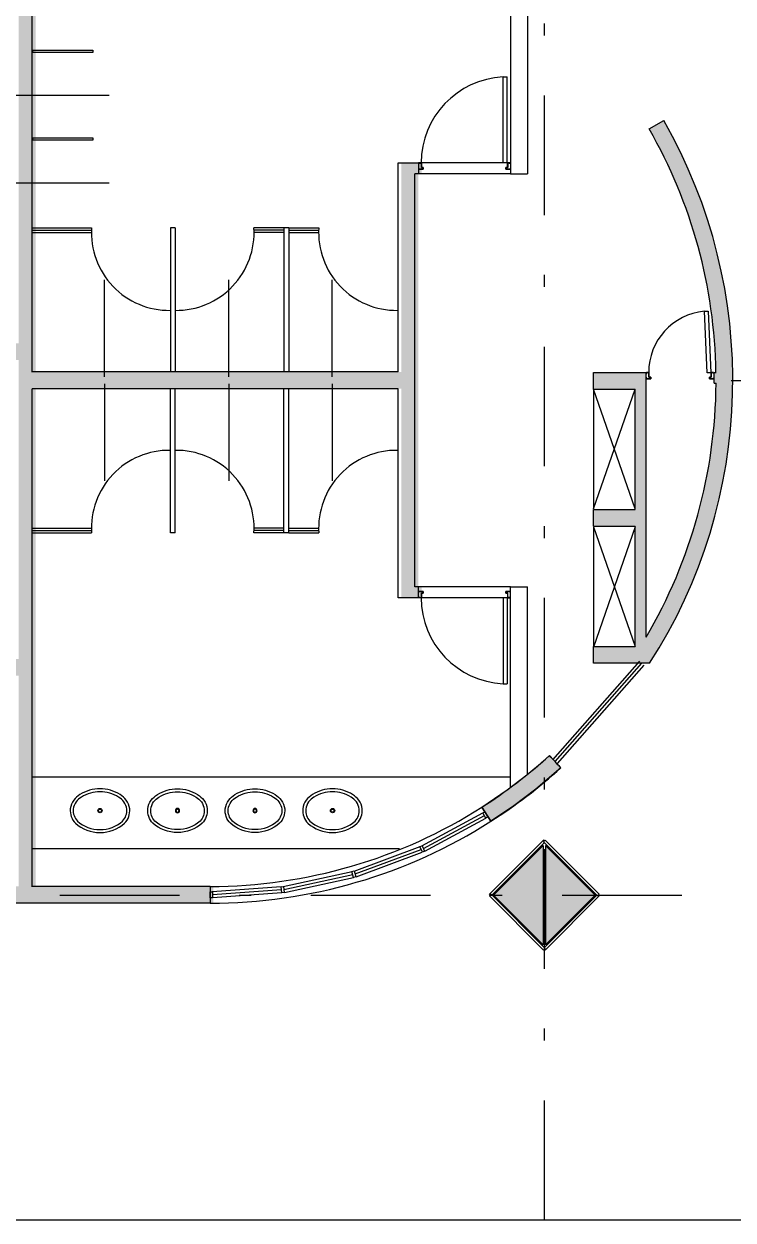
# Model space of a CAD drawing. Header units: millimetres. Extents: x 182 to 575, y -105 to 95.
# Drawn here: x 339.71 to 345.64, y 41.71 to 51.71 of the extents above; entities that cross this region are included whole.
import ezdxf

# ---------------------------------------------------------------- set-up
doc = ezdxf.new("R2010")
doc.units = ezdxf.units.MM
doc.header["$MEASUREMENT"] = 0
doc.linetypes.add('DASHDOT', pattern=[1, 0.5, -0.25, 0, -0.25])
for name, color, linetype in [('base', 253, 'Continuous'), ('EIXOS', 31, 'DASHDOT'), ('SAN', 1, 'Continuous'), ('SANFINAL', 7, 'Continuous'), ('XR_BL2_AND_MON-REV15$0$MARMORE', 7, 'Continuous')]:
    doc.layers.add(name, color=color, linetype=linetype)

# ---------------------------------------------------------------- blocks, each defined once
blk = doc.blocks.new('XR_BL2_AND_MON-REV15$0$PILAR_60X60_JUNTA')
at = {"layer": 'base'}
for points in [[(-0.4143, 0.01), (0, 0.4243), (0.4143, 0.01)], [(-0.4143, -0.01), (0, -0.4243), (0.4143, -0.01)]]:
    blk.add_hatch(color=256, dxfattribs=at).paths.add_polyline_path(points)
at = {"layer": 'base', "linetype": 'ByBlock'}
for points in [[(-0.4143, 0.01), (0, 0.4243), (0.4143, 0.01)], [(-0.4143, -0.01), (0, -0.4243), (0.4143, -0.01)]]:
    blk.add_lwpolyline(points, close=True, dxfattribs=at)
at = {"layer": 'base'}
blk.add_point((0, 0), dxfattribs=at)
blk = doc.blocks.new('XR_BL2_AND_MON-REV15$0$P_M')
at = {"layer": 'XR_BL2_AND_MON-REV15$0$MARMORE'}
for p, q in [((-0.0071, 0.0354), (-0.4596, -0.4172)), ((0.0071, 0.0212), (-0.4455, -0.4313)), ((0.0071, 0.0212), (-0.0071, 0.0354)), ((0, 0.0283), (0.0071, 0.0354)), ((0.4384, -0.4243), (0, 0.0141)), ((-0.4525, -0.4243), (-0.4596, -0.4172)), ((-0.4525, -0.4243), (-0.4596, -0.4313)), ((-0.4596, -0.4313), (-0.0071, -0.8839)), ((-0.4525, -0.4243), (-0.4455, -0.4313)), ((-0.4384, -0.4243), (0, -0.8627)), ((-0.0071, -0.8697), (0.4455, -0.4172)), ((0.4455, -0.4172), (0.4596, -0.4313)), ((0.4525, -0.4243), (0.4596, -0.4172)), ((-0.0071, -0.8697), (0.0071, -0.8839)), ((0, -0.8768), (-0.0071, -0.8839))]:
    blk.add_line(p, q, dxfattribs=at)
for points in [[(0.4596, -0.4172), (0.0071, 0.0354)], [(0.0071, -0.8839), (0.4596, -0.4313)]]:
    blk.add_lwpolyline(points, dxfattribs=at)
blk = doc.blocks.new('Cuba01_pl')
at = {"layer": 'SAN'}
for radius in [0.018, 0.013]:
    blk.add_circle((0, 0), radius, dxfattribs=at)
at = {"layer": 'SANFINAL'}
for centre, radius, start, end in [((-0.0706, -0.0303), 0.1909, 120.72503, 141.48411), ((-0.0706, -0.0303), 0.1659, 120.57547, 141.25329), ((-0.0022, -0.1243), 0.3068, 89.5504, 122.73751), ((-0.0022, -0.1243), 0.2818, 89.5504, 122.82801), ((0.0022, -0.1243), 0.3068, 57.26249, 90.4496), ((0.0022, -0.1243), 0.2818, 57.17199, 90.4496), ((0.0706, -0.0303), 0.1659, 38.74671, 59.42453), ((0.0706, -0.0303), 0.1909, 38.51589, 59.27497), ((-0.0974, 0.0005), 0.1517, 174.45244, 224.38195), ((-0.0906, -0.0037), 0.1589, 144.52318, 173.17666), ((-0.0974, 0.0005), 0.1267, 174.57802, 224.00207), ((-0.0906, -0.0037), 0.1339, 144.80474, 173.05731), ((0.0974, 0.0005), 0.1267, 315.99793, 5.42198), ((0.0906, -0.0037), 0.1339, 6.94269, 35.19526), ((0.0974, 0.0005), 0.1517, 315.61805, 5.54756), ((0.0906, -0.0037), 0.1589, 6.82334, 35.47682), ((-0.0024, 0.1229), 0.2809, 228.50405, 270.48382), ((0.0024, 0.1229), 0.2809, 269.51618, 311.49595), ((-0.0024, 0.1229), 0.3059, 228.32438, 270.48382), ((0.0024, 0.1229), 0.3059, 269.51618, 311.67562)]:
    blk.add_arc(centre, radius, start, end, dxfattribs=at)

msp = doc.modelspace()

# ---------------------------------------------------------------- hatches: boundary and pattern name
at = {"layer": 'base'}
for points in [[(342.8713, 48.7989), (342.8713, 50.5458), (343.0413, 50.5458), (343.0413, 50.4558), (343.0113, 50.4558), (343.0113, 47.0021), (343.0413, 47.0021), (343.0413, 46.9121), (342.8713, 46.9121), (342.8713, 48.6589), (339.8117, 48.6589), (339.8117, 44.4989), (341.2993, 44.4989), (341.2993, 44.3589), (339.6217, 44.3589), (339.6217, 44.4989), (339.6717, 44.4989), (339.6717, 46.2607), (337.9113, 46.2607), (337.9113, 44.7582), (337.8163, 44.8532), (337.7213, 44.7582), (337.7213, 49.0389), (338.8217, 49.0389), (338.8217, 48.8989), (337.9113, 48.8989), (337.9113, 46.4007), (339.6717, 46.4007), (339.6717, 48.8989), (339.6217, 48.8989), (339.6217, 49.0389), (339.6717, 49.0389), (339.6717, 52.9589), (338.1706, 52.9589), (338.2406, 53.0289), (338.1706, 53.0989), (341.2993, 53.0989), (341.2993, 52.9589), (339.8117, 52.9589), (339.8117, 48.7989)], [(344.4763, 48.7939), (344.4763, 48.6539), (344.8263, 48.6539), (344.8263, 47.6489), (344.4763, 47.6489), (344.4763, 47.5089), (344.8263, 47.5089), (344.8263, 46.5039), (344.4763, 46.5039), (344.4763, 46.3639), (344.9467, 46.3639, 0.279882), (345.0649, 50.8993), (344.9434, 50.8298, -0.126767), (345.5015, 48.7939), (345.4863, 48.7939), (345.4863, 48.7039), (345.5019, 48.7039, -0.132406), (344.9163, 46.5815), (344.9163, 48.7939)], [(343.5438, 45.1616), (343.7555, 45.3054), (343.9204, 45.4316), (344.0512, 45.5416), (344.1088, 45.5933), (344.2038, 45.4903), (343.9949, 45.3119), (343.8112, 45.173), (343.619, 45.0435)]]:
    msp.add_hatch(color=256, dxfattribs=at).paths.add_polyline_path(points)

# ---------------------------------------------------------------- linework, layer by layer
for p, q in [((339.7844, 48.7989, 195.166), (339.7844, 52.9589, 195.166)), ((339.7844, 48.7964, 195.166), (339.7844, 52.9564, 195.166)), ((339.7844, 48.7964, 195.166), (339.7844, 52.9564, 195.166)), ((343.784, 52.1325), (343.784, 50.4557, 195.166)), ((343.924, 52.025), (343.924, 50.4557, 195.166)), ((343.7212, 50.5457, 195.166), (343.7212, 51.2649, 195.166)), ((343.7212, 51.2649, 195.166), (343.7562, 51.2649, 195.166)), ((343.7562, 50.5457, 195.166), (343.7562, 51.2649, 195.166)), ((344.9434, 50.8298, 195.166), (345.0649, 50.8993, 195.166)), ((342.844, 50.5457, 195.166), (343.014, 50.5457, 195.166)), ((342.844, 48.7989, 195.166), (342.844, 50.5457, 195.166)), ((343.784, 50.5457, 195.166), (343.014, 50.5457, 195.166)), ((343.014, 50.5457, 195.166), (343.014, 50.4557, 195.166)), ((343.7562, 50.5457, 195.166), (343.7212, 50.5457, 195.166)), ((342.984, 47.0021, 195.166), (342.984, 50.4557, 195.166)), ((343.014, 50.4557, 195.166), (342.984, 50.4557, 195.166)), ((343.784, 50.4557, 195.166), (343.014, 50.4557, 195.166)), ((343.784, 50.4557, 195.166), (343.924, 50.4557, 195.166)), ((339.7894, 50.0039, -165.1196), (340.2799, 50.0039, -178.0555)), ((340.939, 50.0039, -73.8466), (340.939, 48.8039, -73.8466)), ((340.979, 50.0039, -73.8466), (340.939, 50.0039, -73.8466)), ((340.979, 50.0039, -73.8466), (340.979, 48.8039, -73.8466)), ((341.889, 50.0039, -73.8466), (341.6378, 50.0039, -80.4725)), ((341.889, 50.0039, -73.8466), (341.889, 48.8039, -73.8466)), ((341.929, 50.0039, -73.8466), (341.889, 50.0039, -73.8466)), ((341.929, 50.0039, -73.8466), (341.929, 48.8039, -73.8466)), ((341.929, 50.0039, -73.8466), (342.1803, 50.0039, -80.4725)), ((339.7894, 49.9839, -165.1196), (340.279, 49.9839, -178.0311)), ((339.7894, 49.9639, -165.1196), (340.2787, 49.9639, -178.023)), ((341.889, 49.9839, -73.8466), (341.6387, 49.9839, -80.4481)), ((341.889, 49.9639, -73.8466), (341.639, 49.9639, -80.44)), ((341.929, 49.9839, -73.8466), (342.1793, 49.9839, -80.4481)), ((341.929, 49.9639, -73.8466), (342.179, 49.9639, -80.44)), ((342.844, 48.7989, 195.166), (339.7844, 48.7989, 195.166)), ((344.4763, 48.6539, 195.166), (344.4763, 48.7939, 195.166)), ((344.4763, 48.7939, 195.166), (344.9163, 48.7939, 195.166)), ((344.9163, 46.5815, 195.166), (344.9163, 48.7939, 195.166)), ((345.4863, 48.7039, 195.166), (345.4863, 48.7939, 195.166)), ((345.4863, 48.7939, 195.166), (345.5019, 48.7939, 195.166)), ((345.4863, 48.7039, 195.166), (345.5019, 48.7039, 195.166)), ((345.6284, 48.7289, 195.166), (347.6487, 48.7289, 195.166)), ((342.844, 48.6589, 195.166), (339.7844, 48.6589, 195.166)), ((339.7844, 44.4989, 195.166), (339.7844, 48.6589, 195.166)), ((339.7844, 44.4964, 195.166), (339.7844, 48.6564, 195.166)), ((339.7844, 44.4964, 195.166), (339.7844, 48.6564, 195.166)), ((340.939, 47.4539, -73.8466), (340.939, 48.6539, -73.8466)), ((340.979, 47.4539, -73.8466), (340.979, 48.6539, -73.8466)), ((341.889, 47.4539, -73.8466), (341.889, 48.6539, -73.8466)), ((341.929, 47.4539, -73.8466), (341.929, 48.6539, -73.8466)), ((342.844, 46.9121, 195.166), (342.844, 48.6589, 195.166)), ((344.4763, 48.6589, 195.166), (344.4763, 47.6539, 195.166)), ((344.4763, 47.6539), (344.8263, 48.6539)), ((344.8263, 47.6539, 195.166), (344.4763, 48.6539, 195.166)), ((344.4763, 48.6539, 195.166), (344.8263, 48.6539, 195.166)), ((344.8263, 47.6489, 195.166), (344.8263, 48.6539, 195.166)), ((344.4763, 47.5089, 195.166), (344.4763, 47.6489, 195.166)), ((344.4763, 47.6489, 195.166), (344.8263, 47.6489, 195.166)), ((339.7894, 47.4939, -165.1196), (340.2787, 47.4939, -178.023)), ((341.889, 47.4939, -73.8466), (341.639, 47.4939, -80.44)), ((341.929, 47.4939, -73.8466), (342.179, 47.4939, -80.44)), ((344.4763, 47.5089, 195.166), (344.8263, 47.5089, 195.166)), ((344.4763, 47.5039), (344.8263, 46.5039)), ((344.8263, 47.5039), (344.4763, 46.4989, 195.166)), ((344.4763, 47.5039, 195.166), (344.4763, 46.4989, 195.166)), ((344.8263, 46.5039, 195.166), (344.8263, 47.5089, 195.166)), ((339.7894, 47.4739, -165.1196), (340.279, 47.4739, -178.0311)), ((339.7894, 47.4539, -165.1196), (340.2799, 47.4539, -178.0555)), ((340.979, 47.4539, -73.8466), (340.939, 47.4539, -73.8466)), ((341.889, 47.4539, -73.8466), (341.6378, 47.4539, -80.4725)), ((341.889, 47.4739, -73.8466), (341.6387, 47.4739, -80.4481)), ((341.929, 47.4539, -73.8466), (341.889, 47.4539, -73.8466)), ((341.929, 47.4739, -73.8466), (342.1793, 47.4739, -80.4481)), ((341.929, 47.4539, -73.8466), (342.1803, 47.4539, -80.4725)), ((343.014, 47.0021, 195.166), (342.984, 47.0021, 195.166)), ((343.014, 46.9121, 195.166), (343.014, 47.0021, 195.166)), ((343.784, 47.0021, 0), (343.014, 47.0021, 0)), ((343.784, 45.3285), (343.784, 47.0021)), ((343.784, 47.0021), (343.924, 47.0021)), ((343.924, 45.436), (343.924, 47.0021)), ((343.014, 46.9121, 195.166), (342.844, 46.9121, 195.166)), ((343.784, 46.9121, 0), (343.014, 46.9121, 0)), ((343.7212, 46.9121, 0), (343.7212, 46.1929, 0)), ((343.7562, 46.9121, 0), (343.7212, 46.9121, 0)), ((343.7562, 46.9121, 0), (343.7562, 46.1929, 0)), ((344.4763, 46.3639, 195.166), (344.4763, 46.5039, 195.166)), ((344.4763, 46.5039, 195.166), (344.8263, 46.5039, 195.166)), ((344.1377, 45.5584, 195.166), (344.8633, 46.3805, 195.166)), ((344.1564, 45.5419, 195.166), (344.8821, 46.3639, 195.166)), ((344.1751, 45.5253, 195.166), (344.9008, 46.3474, 195.166)), ((344.9467, 46.3639, 195.166), (344.4763, 46.3639, 195.166)), ((343.7212, 46.1929, 0), (343.7562, 46.1929, 0)), ((343.784, 45.412, 99.919), (339.7844, 45.412, 99.919)), ((343.0425, 44.8386, 195.2193), (343.5525, 45.114, 195.2193)), ((343.0544, 44.8166, 195.2193), (343.5644, 45.092, 195.2193)), ((343.5438, 45.1616, -94.3576), (343.619, 45.0435, -94.251)), ((343.5438, 45.1616, 195.166), (343.619, 45.0435, 195.2726)), ((343.0663, 44.7946, 195.2193), (343.5763, 45.07, 195.2193)), ((342.8559, 44.812, 99.919), (339.7844, 44.812, 99.919)), ((342.8559, 44.812, 99.919), (340.979, 44.812, 99.919)), ((342.4747, 44.6274, 195.2193), (343.0274, 44.8319, 195.2193)), ((342.4834, 44.6039, 195.2193), (343.0361, 44.8085, 195.2193)), ((342.492, 44.5805, 195.2193), (343.0448, 44.7851, 195.2193)), ((341.883, 44.4976, 195.201), (342.4588, 44.6229, 195.2193)), ((341.8883, 44.4732, 195.201), (342.4641, 44.5985, 195.2193)), ((341.2706, 44.4989, 195.166), (339.7844, 44.4989, 195.166)), ((341.2706, 44.4989, 292.7495), (341.2706, 44.3589, 292.7495)), ((341.8667, 44.4954, 195.201), (341.2888, 44.4545, 191.9406)), ((341.8936, 44.4488, 195.201), (342.4694, 44.5741, 195.2193)), ((341.8685, 44.4705, 195.201), (341.2906, 44.4296, 191.9406)), ((341.8702, 44.4455, 195.201), (341.2923, 44.4047, 191.9406)), ((341.2706, 44.3589, 195.166), (339.5944, 44.3589, 195.166))]:
    msp.add_line(p, q, dxfattribs=at)
for points in [[(348.7305, 41.7102), (302.2147, 41.7102), (302.2147, 58.4931), (348.7305, 58.4931)], [(340.2894, 51.4689), (339.7894, 51.4689), (339.7894, 51.4889), (340.2894, 51.4889)], [(340.2894, 50.7364), (339.7894, 50.7364), (339.7894, 50.7564), (340.2894, 50.7564)], [(345.4588, 48.7923), (345.4289, 48.7914), (345.405, 49.3062), (345.435, 49.3071)], [(343.5438, 45.1616), (343.7555, 45.3054), (343.9204, 45.4316), (344.0512, 45.5416), (344.1088, 45.5933), (344.2038, 45.4903), (343.9949, 45.3119), (343.8112, 45.173), (343.619, 45.0435)], [(343.5512, 45.1132), (343.5682, 45.1238), (343.5946, 45.0813), (343.5776, 45.0708)], [(343.5512, 45.1132), (343.5682, 45.1238), (343.5946, 45.0813), (343.5776, 45.0708)], [(343.026, 44.8314), (343.0443, 44.8394), (343.0645, 44.7937), (343.0462, 44.7856)], [(342.4573, 44.6226), (342.4766, 44.628), (342.4901, 44.5799), (342.4709, 44.5744)], [(341.865, 44.4952), (341.8848, 44.498), (341.8917, 44.4484), (341.8719, 44.4457)], [(341.2706, 44.4539), (341.2906, 44.4539), (341.2906, 44.4039), (341.2706, 44.4039)], [(341.2706, 44.4539), (341.2906, 44.4539), (341.2906, 44.4039), (341.2706, 44.4039)]]:
    msp.add_lwpolyline(points, close=True, dxfattribs=at)
for points in [[(339.6143, 51.1127), (339.9412, 51.1127), (340.4263, 51.1127)], [(339.6143, 50.3802), (339.9412, 50.3802), (340.4263, 50.3802)], [(340.3892, 48.758), (340.3892, 49.0849), (340.3892, 49.57)], [(341.4266, 48.758), (341.4266, 49.0849), (341.4266, 49.57)], [(342.2914, 48.758), (342.2914, 49.0849), (342.2914, 49.57)], [(340.3892, 48.6998), (340.3892, 48.3729), (340.3892, 47.8878)], [(341.4266, 48.6998), (341.4266, 48.3729), (341.4266, 47.8878)], [(342.2914, 48.6998), (342.2914, 48.3729), (342.2914, 47.8878)]]:
    msp.add_lwpolyline(points, dxfattribs=at)
for points in [[(343.0524, 50.4927, 0.414214), (343.054, 50.4943), (343.054, 50.5061, 0.414214), (343.0524, 50.5077), (343.0398, 50.5077, -0.414214), (343.039, 50.5085), (343.039, 50.5441, 0.414214), (343.0374, 50.5457), (343.0206, 50.5457, 0.414214), (343.019, 50.5441), (343.019, 50.5377), (343.0198, 50.5377), (343.0198, 50.5441, -0.414214), (343.0206, 50.5449), (343.0374, 50.5449, -0.414214), (343.0382, 50.5441), (343.0382, 50.5085, 0.414214), (343.0398, 50.5069), (343.0524, 50.5069, -0.414214), (343.0532, 50.5061), (343.0532, 50.4943, -0.414214), (343.0524, 50.4935), (343.0206, 50.4935, -0.414214), (343.0198, 50.4943), (343.0198, 50.5007), (343.019, 50.5007), (343.019, 50.4943, 0.414214), (343.0206, 50.4927)], [(343.7456, 50.4927, -0.414214), (343.744, 50.4943), (343.744, 50.5061, -0.414214), (343.7456, 50.5077), (343.7582, 50.5077, 0.414214), (343.759, 50.5085), (343.759, 50.5441, -0.414214), (343.7606, 50.5457), (343.7774, 50.5457, -0.414214), (343.779, 50.5441), (343.779, 50.5377), (343.7782, 50.5377), (343.7782, 50.5441, 0.414214), (343.7774, 50.5449), (343.7606, 50.5449, 0.414214), (343.7598, 50.5441), (343.7598, 50.5085, -0.414214), (343.7582, 50.5069), (343.7456, 50.5069, 0.414214), (343.7448, 50.5061), (343.7448, 50.4943, 0.414214), (343.7456, 50.4935), (343.7774, 50.4935, 0.414214), (343.7782, 50.4943), (343.7782, 50.5007), (343.779, 50.5007), (343.779, 50.4943, -0.414214), (343.7774, 50.4927)], [(344.9547, 48.7409, 0.414214), (344.9563, 48.7425), (344.9563, 48.7543, 0.414214), (344.9547, 48.7559), (344.9421, 48.7559, -0.414214), (344.9413, 48.7567), (344.9413, 48.7923, 0.414214), (344.9397, 48.7939), (344.9229, 48.7939, 0.414214), (344.9213, 48.7923), (344.9213, 48.7859), (344.9221, 48.7859), (344.9221, 48.7923, -0.414214), (344.9229, 48.7931), (344.9397, 48.7931, -0.414214), (344.9405, 48.7923), (344.9405, 48.7567, 0.414214), (344.9421, 48.7551), (344.9547, 48.7551, -0.414214), (344.9555, 48.7543), (344.9555, 48.7425, -0.414214), (344.9547, 48.7417), (344.9229, 48.7417, -0.414214), (344.9221, 48.7425), (344.9221, 48.7489), (344.9213, 48.7489), (344.9213, 48.7425, 0.414214), (344.9229, 48.7409)], [(345.4479, 48.7409, -0.414214), (345.4463, 48.7425), (345.4463, 48.7543, -0.414214), (345.4479, 48.7559), (345.4605, 48.7559, 0.414214), (345.4613, 48.7567), (345.4613, 48.7923, -0.414214), (345.4629, 48.7939), (345.4797, 48.7939, -0.414214), (345.4813, 48.7923), (345.4813, 48.7859), (345.4805, 48.7859), (345.4805, 48.7923, 0.414214), (345.4797, 48.7931), (345.4629, 48.7931, 0.414214), (345.4621, 48.7923), (345.4621, 48.7567, -0.414214), (345.4605, 48.7551), (345.4479, 48.7551, 0.414214), (345.4471, 48.7543), (345.4471, 48.7425, 0.414214), (345.4479, 48.7417), (345.4797, 48.7417, 0.414214), (345.4805, 48.7425), (345.4805, 48.7489), (345.4813, 48.7489), (345.4813, 48.7425, -0.414214), (345.4797, 48.7409)], [(343.0524, 46.9651, -0.414214), (343.054, 46.9635), (343.054, 46.9517, -0.414214), (343.0524, 46.9501), (343.0398, 46.9501, 0.414214), (343.039, 46.9493), (343.039, 46.9137, -0.414214), (343.0374, 46.9121), (343.0206, 46.9121, -0.414214), (343.019, 46.9137), (343.019, 46.9201), (343.0198, 46.9201), (343.0198, 46.9137, 0.414214), (343.0206, 46.9129), (343.0374, 46.9129, 0.414214), (343.0382, 46.9137), (343.0382, 46.9493, -0.414214), (343.0398, 46.9509), (343.0524, 46.9509, 0.414214), (343.0532, 46.9517), (343.0532, 46.9635, 0.414214), (343.0524, 46.9643), (343.0206, 46.9643, 0.414214), (343.0198, 46.9635), (343.0198, 46.9571), (343.019, 46.9571), (343.019, 46.9635, -0.414214), (343.0206, 46.9651)], [(343.7456, 46.9651, 0.414214), (343.744, 46.9635), (343.744, 46.9517, 0.414214), (343.7456, 46.9501), (343.7582, 46.9501, -0.414214), (343.759, 46.9493), (343.759, 46.9137, 0.414214), (343.7606, 46.9121), (343.7774, 46.9121, 0.414214), (343.779, 46.9137), (343.779, 46.9201), (343.7782, 46.9201), (343.7782, 46.9137, -0.414214), (343.7774, 46.9129), (343.7606, 46.9129, -0.414214), (343.7598, 46.9137), (343.7598, 46.9493, 0.414214), (343.7582, 46.9509), (343.7456, 46.9509, -0.414214), (343.7448, 46.9517), (343.7448, 46.9635, -0.414214), (343.7456, 46.9643), (343.7774, 46.9643, -0.414214), (343.7782, 46.9635), (343.7782, 46.9571), (343.779, 46.9571), (343.779, 46.9635, 0.414214), (343.7774, 46.9651)]]:
    msp.add_lwpolyline(points, format="xyb", close=True, dxfattribs=at)
for centre, radius, start, end in [((343.7562, 50.5457), 0.72, 92.78631, 180), ((341.272, 48.7289), 4.37, 327.23547, 29.77938), ((341.272, 48.7289), 4.23, 0.8806, 29.77938), ((340.9287, 49.9639), 0.65, 176.47188, 270.88151), ((340.989, 49.9639), 0.65, 269.11849, 3.52812), ((342.829, 49.9639), 0.65, 176.47188, 270.88151), ((345.4506, 48.7967), 0.5115, 95.11863, 180.31503), ((341.272, 48.7289), 4.23, 329.49169, 359.6615), ((340.9287, 47.4939), 0.65, 89.11849, 183.52812), ((340.989, 47.4939), 0.65, 356.47188, 90.88151), ((342.829, 47.4939), 0.65, 89.11849, 183.52812), ((343.7562, 46.9121), 0.72, 180, 267.21369), ((341.3371, 48.6369), 4.1167, 302.41437, 312.32292), ((328.6289, 31.2184), 21.125, 42.50006, 42.88028), ((341.3371, 48.6369), 4.2567, 302.41624, 312.33499), ((341.2705, 48.7295), 4.2306, 270.00102, 302.50351), ((341.2732, 48.7203), 4.3614, 269.96551, 302.53795)]:
    msp.add_arc(centre, radius, start, end, dxfattribs=at)
at = {"layer": 'EIXOS', "linetype": 'DASHDOT', "ltscale": 2}
for p, q in [((344.0663, 41.7102), (344.0663, 58.4931)), ((302.2147, 44.4264), (348.7305, 44.4264))]:
    msp.add_line(p, q, dxfattribs=at)

# ---------------------------------------------------------------- block references
at = {"layer": 'base'}
for p in [(340.3507, 45.1323, 99.919), (342.295, 45.1323, 99.919)]:
    msp.add_blockref('Cuba01_pl', p, dxfattribs=at)
at = {"layer": 'base', "xscale": -1}
for p in [(340.9987, 45.1323, 99.919), (341.6466, 45.1323, 99.919)]:
    msp.add_blockref('Cuba01_pl', p, dxfattribs=at)
at = {"layer": 'base', "rotation": 89.99999999999999}
for name, p in [('XR_BL2_AND_MON-REV15$0$P_M', (343.6421, 44.4264, 195.166)), ('XR_BL2_AND_MON-REV15$0$PILAR_60X60_JUNTA', (344.0663, 44.4264, 195.166))]:
    msp.add_blockref(name, p, dxfattribs=at)

doc.saveas('drawing.dxf')
